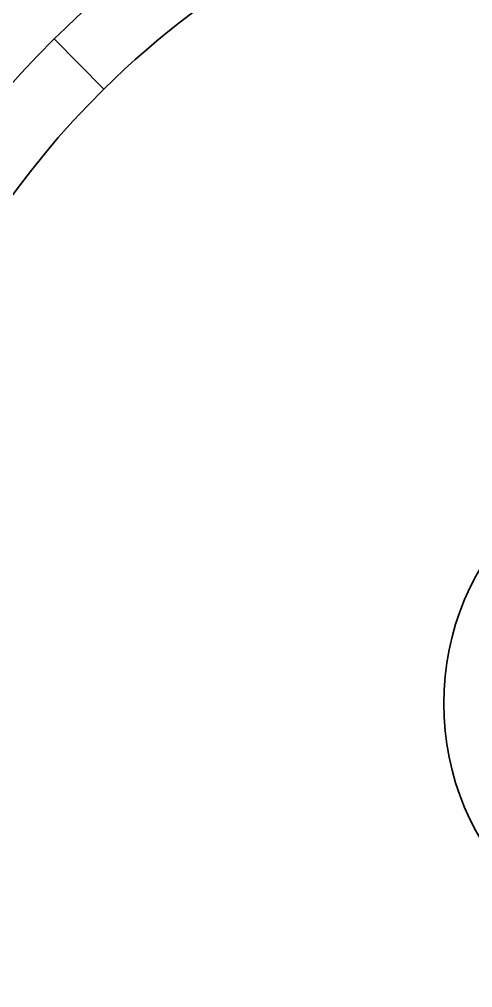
# Model space of a CAD drawing. Header units: millimetres. Extents: x -178 to 3694, y -325 to 1836.
# Drawn here: x 1369.71 to 1375.48, y 106.38 to 118.71 of the extents above; entities that cross this region are included whole.
import ezdxf

# ---------------------------------------------------------------- set-up
doc = ezdxf.new("R2010")
doc.units = ezdxf.units.MM

msp = doc.modelspace()

# ---------------------------------------------------------------- linework, layer by layer
at = {"color": 7, "linetype": 'Continuous', "lineweight": 35}
msp.add_line((1370.151, 118.465), (1370.784, 117.824), dxfattribs=at)
msp.add_circle((1378.515, 110), 3.4, dxfattribs=at)
msp.add_circle((1378.515, 110), 3.4, dxfattribs=at)
for radius, start, end in [(24.5, 314.6585, 134.6585), (24.5, 314.6585, 134.6585), (21.5, 314.6585, 134.2993), (18.5, 314.9113, 134.6585), (24.5, 134.6585, 314.6585), (24.5, 134.6585, 314.6585), (21.5, 134.6585, 314.2993), (18.5, 134.9113, 314.6585), (11.9, 314.6585, 134.6585), (11, 314.6585, 134.6585), (11, 314.6585, 134.6585), (11.9, 134.6585, 314.6585), (11, 134.6585, 314.6585), (11, 134.6585, 314.6585)]:
    msp.add_arc((1378.515, 110), radius, start, end, dxfattribs=at)

doc.saveas('drawing.dxf')
